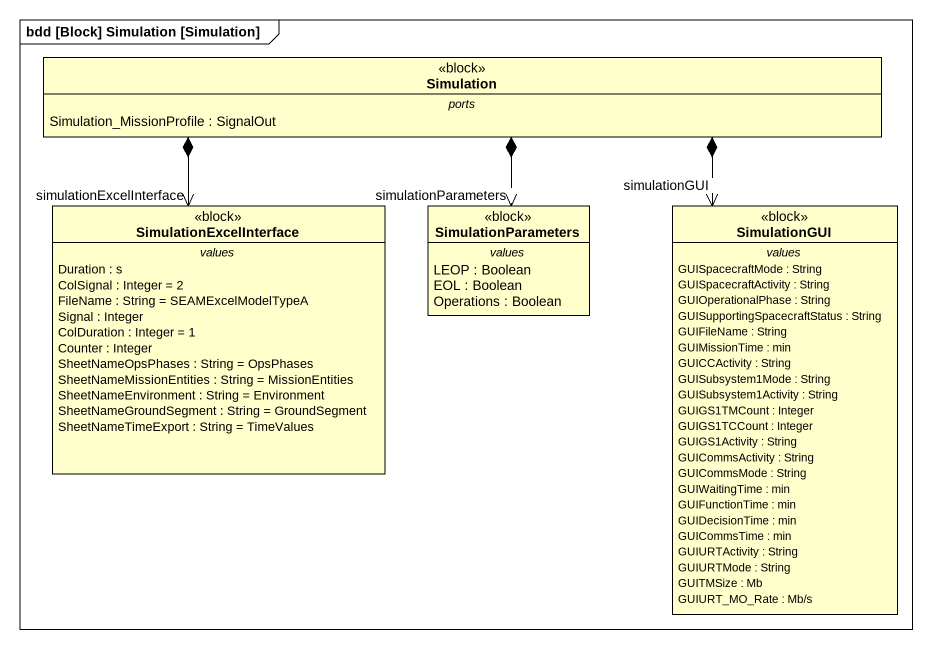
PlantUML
@startuml
mainframe bdd [Block] Simulation [Simulation]
hide circle
hide empty members
class Simulation <<block>> {
  -- ports --
  Simulation_MissionProfile : SignalOut
}
class SimulationExcelInterface <<block>> {
  -- values --
  Duration : s
  ColSignal : Integer = 2
  FileName : String = SEAMExcelModelTypeA
  Signal : Integer
  ColDuration : Integer = 1
  Counter : Integer
  SheetNameOpsPhases : String = OpsPhases
  SheetNameMissionEntities : String = MissionEntities
  SheetNameEnvironment : String = Environment
  SheetNameGroundSegment : String = GroundSegment
  SheetNameTimeExport : String = TimeValues
}
class SimulationParameters <<block>> {
  -- values --
  LEOP : Boolean
  EOL : Boolean
  Operations : Boolean
}
class SimulationGUI <<block>> {
  -- values --
  GUISpacecraftMode : String
  GUISpacecraftActivity : String
  GUIOperationalPhase : String
  GUISupportingSpacecraftStatus : String
  GUIFileName : String
  GUIMissionTime : min
  GUICCActivity : String
  GUISubsystem1Mode : String
  GUISubsystem1Activity : String
  GUIGS1TMCount : Integer
  GUIGS1TCCount : Integer
  GUIGS1Activity : String
  GUICommsActivity : String
  GUICommsMode : String
  GUIWaitingTime : min
  GUIFunctionTime : min
  GUIDecisionTime : min
  GUICommsTime : min
  GUIURTActivity : String
  GUIURTMode : String
  GUITMSize : Mb
  GUIURT_MO_Rate : Mb/s
}
Simulation *--> "simulationExcelInterface" SimulationExcelInterface
Simulation *--> "simulationParameters" SimulationParameters
Simulation *--> "simulationGUI" SimulationGUI
@enduml
